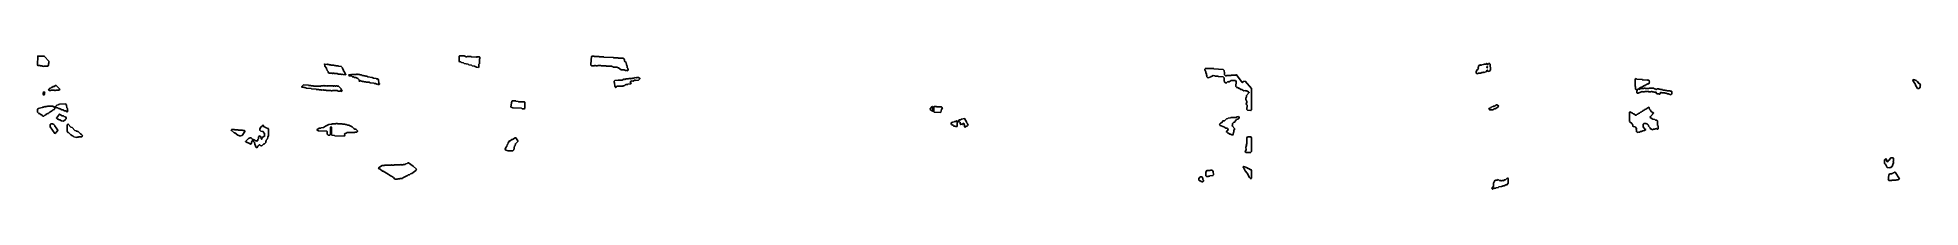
# Model space of a CAD drawing. Header units: millimetres. Extents: x 0 to 8157, y 0 to 577.
import ezdxf

# ---------------------------------------------------------------- set-up
doc = ezdxf.new("R2010")
doc.units = ezdxf.units.MM
doc.layers.add('Y', color=7, linetype='Continuous')

msp = doc.modelspace()

# ---------------------------------------------------------------- linework, layer by layer
at = {"layer": 'Y'}
for points in [[(20.3, 532.2), (17.5, 534.4), (10.8, 534.4), (9.6, 535.8), (4.1, 535.8), (2.9, 534.3), (0, 538), (0.6, 576), (28.9, 576), (49.8, 552.3), (48.6, 550.8), (48.6, 545.1), (46.4, 542.3), (46.4, 536.6), (43.5, 532.9), (27.8, 532.9), (26.6, 531.5), (20.3, 532.2)], [(1901.2, 528.6), (1892.9, 532.9), (1881.8, 534.4), (1879, 537.2), (1867.9, 538.6), (1865.1, 541.5), (1848.5, 544.4), (1844.3, 547.2), (1836, 548.6), (1833.2, 551.5), (1827.7, 551.5), (1825.5, 553.7), (1825.5, 575.2), (1827.7, 577.4), (1847.2, 577.4), (1856.9, 573.1), (1859.6, 573.1), (1861, 574.6), (1877.7, 574.6), (1880.5, 571.7), (1899.9, 573.1), (1901.3, 571.7), (1904, 571.7), (1905.4, 573.1), (1913.8, 573.1), (1915.9, 570.9), (1915.9, 565.1), (1914.5, 563.7), (1914.5, 543.7), (1911.7, 540.8), (1911.7, 529.4), (1909.6, 527.2), (1901.2, 528.6)], [(2551.6, 515.7), (2550.3, 514.4), (2547.5, 514.4), (2540.7, 517.2), (2528.5, 517.2), (2516.4, 525.8), (2513.7, 525.8), (2511, 528.6), (2509.7, 527.2), (2508.3, 528.6), (2494.8, 528.6), (2490.7, 531.5), (2489.4, 530), (2486.6, 532.9), (2463.6, 532.9), (2462.3, 534.4), (2440.7, 534.4), (2439.3, 535.8), (2427.2, 535.8), (2425.9, 534.4), (2417.7, 534.4), (2416.3, 535.8), (2413.7, 535.8), (2412.4, 534.4), (2398.8, 534.4), (2396.7, 536.6), (2396.7, 548.1), (2398, 549.5), (2398, 565.2), (2399.4, 566.6), (2399.4, 573.8), (2401.5, 576), (2409.7, 576), (2411, 574.6), (2431.3, 574.6), (2432.6, 573.1), (2451.6, 573.1), (2452.9, 571.7), (2493.5, 570.3), (2494.8, 568.8), (2513.8, 568.8), (2515.1, 567.4), (2535.4, 567.4), (2536.7, 566), (2539.5, 566), (2542.9, 559.5), (2542.9, 553.8), (2549.6, 548.1), (2551, 538.1), (2553.7, 532.3), (2553.7, 526.6), (2556.4, 523.8), (2556.4, 520.9), (2557.7, 519.5), (2557.7, 515.1), (2555.6, 512.9), (2551.6, 515.7)], [(1321.9, 497.2), (1316.3, 495.8), (1314.9, 497.2), (1301, 498.6), (1299.6, 500.1), (1285.7, 500.1), (1284.3, 501.5), (1280.3, 501.5), (1278.8, 500), (1277.4, 501.5), (1270.4, 501.5), (1269, 502.9), (1262.1, 502.9), (1258.6, 506.6), (1258.6, 509.4), (1254.4, 513.7), (1254.4, 516.6), (1251.6, 519.4), (1251.6, 523.7), (1244.6, 532.3), (1244.6, 536.6), (1241.8, 539.5), (1244, 541.7), (1253.7, 540.3), (1255.2, 541.7), (1256.6, 540.3), (1262.2, 540.3), (1263.6, 538.8), (1269.1, 538.8), (1270.5, 537.4), (1283, 537.4), (1284.4, 536), (1290, 536), (1291.4, 534.6), (1296.9, 534.6), (1298.3, 533.2), (1299.6, 534.6), (1302.5, 534.6), (1303.9, 533.1), (1315, 531.7), (1320, 525.2), (1320, 522.3), (1325.5, 515.2), (1325.5, 512.3), (1331.1, 505.2), (1331.1, 502.3), (1335.3, 496.6), (1333.1, 494.3), (1323.3, 495.8), (1321.9, 497.2)], [(1472.1, 455.8), (1469.4, 454.3), (1463.8, 457.2), (1458.2, 457.2), (1456.8, 458.6), (1440.1, 460.1), (1436, 462.9), (1423.4, 462.9), (1422.1, 464.4), (1415.1, 464.4), (1413.7, 465.8), (1406.8, 465.8), (1405.4, 467.2), (1401.2, 467.2), (1398.4, 470), (1394.3, 467.2), (1392, 469.5), (1394.8, 472.3), (1387.3, 478.7), (1378.9, 482.9), (1373.4, 482.9), (1367.8, 485.8), (1363.6, 485.8), (1360.8, 488.6), (1349.7, 490.1), (1347.6, 493.8), (1349.8, 496), (1351.2, 494.6), (1356.7, 496), (1359.5, 494.6), (1360.8, 496), (1367.8, 496), (1369.2, 497.5), (1370.7, 496), (1373.4, 496), (1374.8, 497.5), (1376.2, 496), (1378.9, 496), (1381.8, 497.4), (1384.5, 496), (1385.9, 497.4), (1388.8, 497.4), (1390.1, 496), (1395.7, 496), (1397.1, 494.6), (1402.7, 494.6), (1405.4, 491.7), (1412.4, 491.7), (1413.8, 490.3), (1419.4, 490.3), (1420.7, 488.8), (1426.3, 488.8), (1430.5, 486), (1449.9, 483.1), (1455.5, 480.3), (1466.7, 478.8), (1468, 477.4), (1473.6, 477.4), (1477.1, 473.8), (1478.5, 459.5), (1481.3, 456.6), (1479.2, 452.9), (1474.2, 453.6), (1472.1, 455.8)], [(5241.7, 341.5), (5238.7, 345.1), (5239.9, 363.7), (5237.5, 366.5), (5236.3, 370.9), (5238.7, 375.2), (5238.7, 379.4), (5233.9, 388), (5233.9, 393.8), (5237.5, 399.5), (5237.5, 405.2), (5249.4, 418), (5246.5, 421.5), (5244.1, 421.5), (5238.2, 425.8), (5233.4, 425.8), (5232.2, 427.2), (5226.3, 425.8), (5216.7, 431.5), (5213.1, 431.5), (5206, 437.2), (5204.8, 435.7), (5198.8, 440.1), (5195.2, 440.1), (5191, 445.1), (5192.2, 466.6), (5189.3, 470.1), (5170.3, 470.1), (5161.9, 464.3), (5160.7, 465.8), (5158.3, 464.3), (5156, 465.8), (5151.2, 460.1), (5145.2, 460.1), (5142.1, 463.7), (5142.1, 466.6), (5141, 468), (5139.8, 482.3), (5136.8, 485.8), (5115.4, 487.2), (5114.2, 488.6), (5101.1, 488.6), (5099.9, 490.1), (5092.8, 491.5), (5085.7, 487.2), (5082.1, 487.2), (5079.7, 484.4), (5070.1, 481.5), (5065.9, 486.6), (5065.9, 490.9), (5063.5, 495.1), (5063.5, 499.4), (5061.1, 503.7), (5061.1, 508), (5056.3, 516.6), (5056.3, 519.5), (5059.4, 523.1), (5070.2, 523.1), (5071.4, 521.7), (5095.2, 521.7), (5096.4, 520.3), (5135.7, 518.8), (5140, 513.8), (5141.2, 502.3), (5142.3, 500.9), (5142.3, 495.2), (5146.5, 490.3), (5149.9, 490.3), (5151.1, 491.7), (5170.2, 491.7), (5171.4, 493.1), (5190.5, 493.1), (5191.7, 494.6), (5194.1, 494.6), (5219.1, 461.7), (5223.8, 466), (5231.1, 467.4), (5259.2, 435.2), (5259.2, 343.7), (5256.1, 340.1), (5241.7, 341.5)], [(6232.6, 502.3), (6232.6, 509.5), (6236.4, 516), (6239.7, 517.4), (6242.3, 520.9), (6240.2, 523.7), (6240.2, 526.6), (6243.4, 532.3), (6242.3, 533.7), (6245.1, 537.4), (6250.4, 537.4), (6251.6, 538.9), (6252.7, 537.4), (6255.8, 537.4), (6256.9, 538.8), (6264.4, 540.3), (6265.5, 541.7), (6267.7, 541.7), (6268.8, 540.3), (6269.8, 541.7), (6274.1, 541.7), (6277.4, 544.6), (6281.7, 538.9), (6285.9, 544.6), (6290.3, 544.6), (6293.1, 540.9), (6294.2, 516.6), (6290.3, 511.5), (6284.9, 510.1), (6280.6, 515.7), (6275.3, 508.6), (6269.9, 507.2), (6268.8, 505.8), (6264.5, 507.2), (6263.4, 505.8), (6254.8, 504.4), (6253.8, 502.9), (6249.5, 502.9), (6248.4, 501.5), (6246.2, 502.9), (6245.2, 501.5), (6240.9, 501.5), (6239.8, 500.1), (6234.8, 499.3), (6232.6, 502.3)], [(6283.2, 528), (6280.6, 531.4), (6278, 528), (6280.6, 524.6), (6283.2, 528)], [(23.7, 410.8), (23.7, 418.1), (27.7, 421.8), (30.6, 416.6), (29.5, 415.1), (29.5, 410.8), (26.6, 407.1), (23.7, 410.8)], [(49.6, 427.9), (47.3, 430.9), (51.3, 436), (53.6, 436), (59.2, 440.3), (61.5, 440.3), (67.2, 444.6), (68.3, 443.2), (69.3, 444.6), (71.6, 444.6), (77.2, 448.8), (79.6, 448.8), (96, 432.3), (93.1, 428.6), (78.5, 428.6), (77.3, 427.2), (73.9, 427.2), (72.7, 428.6), (58.2, 428.6), (57, 427.2), (49.6, 427.9)], [(1309.5, 424.4), (1302.4, 424.4), (1298.3, 427.2), (1277.5, 427.2), (1276.1, 425.8), (1271.8, 425.8), (1270.4, 427.2), (1260.7, 427.2), (1259.3, 428.6), (1258, 427.2), (1251, 427.2), (1249.6, 428.6), (1239.8, 428.6), (1238.4, 430.1), (1230.1, 428.6), (1228.7, 430.1), (1219, 430.1), (1217.6, 431.5), (1207.8, 431.5), (1206.4, 432.9), (1187, 434.4), (1185.6, 435.8), (1164.7, 437.2), (1157.8, 440.1), (1153.6, 440.1), (1152.2, 441.5), (1145.2, 441.5), (1143.1, 443.7), (1152.2, 451.7), (1173.2, 450.3), (1174.5, 448.8), (1182.9, 448.8), (1184.3, 447.4), (1194, 447.4), (1195.4, 446), (1213.5, 446), (1214.8, 444.6), (1216.2, 446), (1223.2, 446), (1224.6, 444.6), (1228.7, 447.4), (1238.4, 447.4), (1239.9, 448.9), (1242.7, 447.4), (1251, 447.4), (1252.4, 446), (1255.2, 447.4), (1269.1, 447.4), (1270.5, 446), (1271.8, 447.4), (1278.9, 447.4), (1280.3, 446), (1283, 446), (1284.3, 447.4), (1287.2, 447.4), (1288.6, 446), (1291.3, 446), (1292.7, 447.4), (1296.9, 447.4), (1298.3, 446), (1303.9, 446), (1314.4, 433.8), (1314.4, 430.9), (1318.6, 425.2), (1316.4, 422.9), (1310.8, 425.8), (1309.5, 424.4)], [(2500.8, 446.6), (2499.4, 460.8), (2498.1, 462.3), (2498.1, 468.1), (2500.1, 470.3), (2515, 471.7), (2516.4, 473.2), (2517.8, 471.7), (2532.6, 471.7), (2539.4, 476), (2542.1, 476), (2543.5, 474.6), (2550.2, 477.4), (2559.6, 477.4), (2561, 478.8), (2566.5, 478.8), (2567.8, 477.5), (2569.1, 478.8), (2575.9, 478.8), (2577.2, 480.3), (2584, 480.3), (2586.7, 483.1), (2593.4, 481.7), (2594.8, 483.1), (2603, 483.1), (2609.1, 479.5), (2609.1, 478), (2603, 471.5), (2590.7, 470.1), (2589.4, 471.5), (2585.4, 471.5), (2580, 467.2), (2573.2, 468.6), (2571.9, 467.2), (2569.2, 467.2), (2567.2, 465.2), (2571.3, 458), (2569.2, 455.8), (2557, 454.4), (2555.7, 452.9), (2548.9, 452.9), (2547.5, 451.5), (2544.8, 451.5), (2540.8, 447.2), (2536.7, 447.2), (2535.4, 445.8), (2532.7, 447.2), (2531.3, 445.8), (2509.7, 445.8), (2504.2, 440), (2500.8, 446.6)], [(7066, 412.9), (7060.5, 412.9), (7055, 415.8), (7049.5, 415.8), (7048.2, 417.2), (7035.8, 417.2), (7034.5, 418.6), (7031.8, 418.6), (7029.8, 416.6), (7029.8, 413.7), (7027.7, 411.5), (7024.9, 411.5), (7023.5, 412.9), (7015.2, 412.9), (7011.1, 420.1), (7001.6, 420.1), (7000.2, 421.5), (6994.7, 421.5), (6993.3, 422.9), (6990.7, 422.9), (6989.3, 421.5), (6979.6, 421.5), (6975.6, 424.3), (6974.2, 422.9), (6963.2, 422.9), (6961.9, 421.5), (6952.2, 421.5), (6950.8, 422.9), (6934.4, 415.8), (6930.3, 415.8), (6928.1, 418), (6928.1, 423.8), (6929.5, 425.2), (6929.5, 428.1), (6932.2, 430.9), (6930.3, 432.9), (6927.6, 430.1), (6924.8, 430.1), (6922.7, 432.3), (6922.7, 443.7), (6921.3, 445.1), (6921.3, 476.7), (6924.8, 478.9), (6927.6, 476), (6952.3, 474.5), (6955, 471.7), (6974.2, 473.1), (6975.6, 471.7), (6979.7, 471.7), (6981.8, 469.5), (6983.2, 463.7), (6981.8, 462.3), (6981.8, 458), (6979.7, 455.8), (6975.6, 455.8), (6967.4, 451.5), (6964.6, 448.6), (6961.9, 448.6), (6946.8, 440.1), (6944, 440.1), (6935.3, 433.7), (6937.2, 431.7), (6941.2, 433.1), (6944, 436), (6959, 436), (6960.4, 437.4), (6963.2, 437.4), (6964.6, 436), (6981, 436), (6982.4, 437.4), (7000.3, 437.4), (7004.4, 434.6), (7008.5, 434.6), (7011.2, 431.7), (7013.9, 431.7), (7016.6, 434.6), (7019.5, 434.6), (7020.8, 433.2), (7022.2, 434.6), (7023.6, 433.1), (7029.1, 433.1), (7030.4, 431.7), (7038.7, 431.7), (7041.4, 428.8), (7051, 428.8), (7052.4, 427.4), (7057.8, 427.4), (7059.2, 426), (7071.6, 426), (7072.9, 424.6), (7078.4, 424.6), (7080.5, 422.3), (7080.5, 412.3), (7075.6, 408.6), (7066, 412.9)], [(8144.1, 436.5), (8135.5, 450.9), (8135.5, 453.7), (8124.1, 470.9), (8126.6, 474.6), (8139, 470.3), (8142.8, 466), (8144.7, 466), (8150.4, 457.4), (8153.2, 457.4), (8156.6, 452.3), (8155.6, 449.4), (8155.6, 442.3), (8151.3, 435.8), (8144.1, 436.5)], [(15.3, 321.5), (7.4, 327.2), (5.1, 327.2), (0, 333.7), (0, 345.2), (2.9, 348.8), (19.8, 353.1), (20.9, 354.6), (25.4, 354.6), (31.1, 357.4), (34.4, 356), (35.5, 357.4), (41.2, 357.4), (42.3, 358.8), (66.1, 358.8), (67.2, 357.4), (70.6, 357.4), (73.4, 353.8), (74.6, 348), (71.7, 344.4), (67.2, 342.9), (64.9, 340.1), (62.7, 340.1), (60.4, 337.2), (54.8, 334.4), (52.5, 331.5), (50.3, 331.5), (45.7, 327.2), (43.5, 328.6), (41.3, 325.8), (35.7, 322.9), (33.4, 320.1), (31.1, 320.1), (26.6, 315.8), (22.6, 316.5), (17.5, 321.5), (15.3, 321.5)], [(116.7, 338.6), (108.8, 342.9), (105.4, 342.9), (97.5, 347.2), (95.3, 347.2), (94.1, 348.6), (90.8, 348.6), (87.4, 351.5), (81.7, 352.9), (77.7, 358), (82.9, 363.1), (88.5, 364.5), (89.6, 366), (93, 366), (94.1, 367.4), (121.3, 368.8), (125.3, 363.8), (126.4, 352.3), (128.6, 349.5), (129.8, 339.5), (130.9, 338), (128, 334.3), (120.1, 338.6), (116.7, 338.6)], [(2098.9, 347.9), (2096.8, 350.1), (2058, 351.5), (2051, 354.4), (2048.8, 358), (2051.6, 360.9), (2051.6, 368.1), (2053, 369.5), (2053, 376.6), (2054.4, 378.1), (2054.4, 380.9), (2056.5, 383.1), (2070.5, 383.1), (2071.9, 381.7), (2081.6, 380.3), (2083, 378.8), (2108, 378.8), (2110.1, 376.6), (2110.1, 349.4), (2108, 347.2), (2098.9, 347.9)], [(3867.4, 345.1), (3867.4, 348.1), (3874.8, 357.4), (3876.3, 357.4), (3878.3, 355.2), (3878.3, 339.4), (3876.2, 337.2), (3867.4, 345.1)], [(3884.2, 332.9), (3882.2, 335.1), (3882.2, 355.2), (3884.2, 357.4), (3893.7, 357.4), (3895, 356), (3916.5, 356), (3919.9, 352.3), (3915.9, 345.1), (3913.2, 333.7), (3911.1, 331.5), (3884.2, 332.9)], [(6287.5, 346.6), (6290.2, 350.3), (6292.4, 350.3), (6294.5, 353.1), (6297.8, 353.1), (6299.9, 356), (6306.4, 357.4), (6309.6, 360.3), (6311.8, 358.9), (6320.4, 364.6), (6322.6, 364.6), (6323.7, 363.1), (6325.8, 363.1), (6328.6, 359.5), (6325.9, 354.4), (6315, 347.2), (6312.9, 348.6), (6304.3, 342.9), (6289.7, 343.6), (6287.5, 346.6)], [(6929.6, 246.5), (6926.8, 249.4), (6926.8, 256.6), (6925.4, 258), (6926.8, 259.5), (6926.8, 262.3), (6920.6, 270.1), (6912.4, 271.5), (6910.3, 273.7), (6910.3, 276.6), (6907.6, 282.3), (6896.6, 293.7), (6896.6, 332.3), (6898.7, 334.6), (6909.8, 328.8), (6912.5, 326), (6915.3, 326), (6922.1, 320.3), (6926.1, 320.3), (6930.3, 324.6), (6933, 324.6), (6937.1, 328.8), (6939.9, 328.8), (6944, 333.1), (6946.7, 333.1), (6950.8, 337.4), (6953.6, 337.4), (6956.3, 340.3), (6960.4, 341.7), (6963.1, 344.5), (6967.3, 346), (6979.7, 354.6), (6981.8, 352.4), (6983.2, 346.6), (6987.3, 342.4), (6988.7, 338.1), (6996.1, 331.7), (6998.9, 331.7), (7001.1, 329.4), (6995.5, 325.1), (6995.5, 323.7), (6987.3, 315.1), (6985.9, 310.9), (6997.5, 303.1), (7005.7, 301.7), (7009.9, 298.8), (7014, 298.8), (7017.5, 295.2), (7017.5, 276.6), (7020.2, 273.8), (7020.2, 260.8), (7018, 258.6), (7013.9, 262.9), (7012.6, 261.5), (7007.1, 261.5), (7004.3, 258.6), (7002.9, 260.1), (7000.2, 260.1), (6994.7, 257.2), (6992, 260.1), (6989.2, 260.1), (6985.7, 263.7), (6985.7, 265.1), (6978.9, 272.3), (6978.9, 276.6), (6974.1, 281.5), (6967.3, 284.4), (6959.1, 284.4), (6955.8, 280.8), (6955.8, 269.5), (6963.3, 260.2), (6966.8, 258), (6961.9, 254.4), (6953.6, 252.9), (6948.1, 250.1), (6944, 250.1), (6939.9, 247.2), (6935.8, 247.2), (6934.4, 245.8), (6929.6, 246.5)], [(57, 283.1), (64.9, 283.1), (70.6, 280.2), (74.6, 275.2), (74.6, 272.3), (81.3, 263.8), (81.3, 262.3), (88.1, 255.2), (79.6, 245.8), (73.9, 241.5), (54.1, 269.4), (54.1, 279.5), (57, 283.1)], [(93, 300.1), (88.5, 302.9), (86.3, 302.9), (81.1, 308), (94.1, 324.6), (96.5, 324.6), (98.8, 321.7), (106.6, 317.4), (112.3, 317.4), (114.5, 314.5), (120.2, 313.1), (123, 309.5), (123, 305.1), (120.2, 301.5), (112.2, 294.3), (103.2, 295.8), (96.4, 300.1), (93, 300.1)], [(150.5, 231.5), (143.7, 235.8), (133.6, 245.8), (131.3, 245.8), (127.3, 250.9), (128.4, 253.8), (128.4, 278.1), (131.3, 281.7), (132.5, 281.7), (143.8, 268.8), (149.4, 267.4), (160.7, 254.5), (166.4, 253.1), (167.5, 251.7), (170.8, 251.7), (172, 250.3), (175.3, 250.3), (185.5, 240.3), (188.9, 238.8), (194, 232.3), (191.1, 227.2), (177.6, 227.2), (176.5, 225.8), (170.8, 225.8), (169.7, 224.3), (156.1, 227.2), (152.7, 231.5), (150.5, 231.5)], [(866.6, 234.4), (854, 244.4), (851.4, 244.4), (838, 255.2), (841.2, 258.8), (851.5, 258.8), (852.8, 257.4), (868, 257.4), (869.3, 256), (887, 256), (888.3, 254.6), (895.9, 254.6), (897.9, 252.3), (897.9, 249.4), (895.3, 245.1), (885.8, 232.9), (879.4, 231.5), (878.1, 230), (866.6, 234.4)], [(947.2, 180.8), (940.9, 195.1), (939.6, 202.3), (935.8, 206.5), (933.2, 212.3), (935.2, 214.6), (945.4, 208.8), (949.2, 208.8), (950.5, 207.5), (953.5, 210.9), (953.5, 215.2), (956.1, 218.1), (956.1, 225.2), (960.6, 230.3), (966.4, 226.7), (967.7, 218.1), (970.8, 216), (972.6, 218), (971.3, 220.9), (973.3, 223.1), (984, 230.9), (982.7, 232.3), (982.7, 240.8), (975.8, 250.1), (966.9, 251.5), (962.4, 255.1), (962.4, 260.9), (965, 265.2), (965, 268.1), (970.7, 271.7), (975.9, 277.5), (981, 270.3), (986.1, 268.8), (989.8, 264.6), (992.4, 266), (996.2, 263.1), (998.8, 263.1), (1000.7, 260.9), (1000.7, 230.8), (996.9, 226.6), (995.6, 218), (990.6, 212.3), (990.6, 209.4), (988, 206.6), (988, 202.3), (982.3, 195.8), (978.5, 194.4), (970.8, 187.2), (964.4, 188.6), (961.9, 191.5), (959.4, 191.5), (953.7, 186.5), (953.7, 183.7), (951.8, 181.5), (949.2, 180.1), (947.2, 180.8)], [(1285.7, 232.9), (1274.6, 234.4), (1272.5, 236.6), (1272.5, 268), (1270.5, 270), (1268.5, 268), (1268.5, 236.6), (1266.3, 234.4), (1259.3, 234.4), (1254.4, 238), (1254.4, 249.4), (1252.4, 251.5), (1216.2, 252.9), (1209.8, 256.6), (1219, 264.6), (1227.3, 264.6), (1228.7, 266), (1238.4, 267.4), (1246.8, 273.1), (1262.1, 280.3), (1271.9, 281.7), (1273.3, 280.3), (1277.4, 283.1), (1291.3, 283.1), (1292.7, 284.6), (1298.3, 284.6), (1299.7, 283.1), (1319.2, 283.1), (1320.6, 281.7), (1330.3, 281.7), (1331.7, 280.3), (1337.3, 280.3), (1344.2, 277.4), (1348.4, 277.4), (1362.3, 270.2), (1369.3, 263.1), (1374.8, 260.3), (1379, 260.3), (1385.3, 252.3), (1385.3, 249.4), (1383.2, 247.2), (1374.8, 247.2), (1373.5, 245.8), (1341.4, 245.8), (1337.3, 242.9), (1331.7, 241.5), (1329.7, 239.4), (1331.1, 233.7), (1327.5, 230.1), (1287.8, 230.8), (1285.7, 232.9)], [(3976.7, 272.9), (3974, 271.5), (3972.7, 272.9), (3971.4, 271.4), (3967.3, 275.8), (3959.3, 280.1), (3957.2, 282.3), (3957.2, 286.6), (3959.3, 288.8), (3963.3, 288.8), (3964.6, 290.3), (3971.3, 291.7), (3972.7, 293.1), (3976.7, 293.1), (3982.1, 296), (3984.2, 293.8), (3984.2, 273.7), (3980.8, 270), (3976.7, 272.9)], [(4014.8, 270.8), (4014.8, 276.6), (4013.5, 278), (4014.8, 280.9), (4010.2, 285.7), (4006.2, 280), (4004.8, 281.5), (4000.9, 281.5), (3999.5, 280), (3996.1, 283.7), (3997.4, 289.4), (3992.8, 292.9), (3990.1, 291.5), (3988, 295.2), (3994.1, 300.3), (3998.1, 300.3), (4002.2, 303.1), (4015.6, 306), (4020.4, 299.5), (4024.4, 290.9), (4024.4, 288.1), (4027.1, 285.2), (4031.1, 276.6), (4026.4, 272.9), (4023.7, 272.9), (4016.9, 268.6), (4014.8, 270.8)], [(5167.8, 238.6), (5165.5, 238.6), (5159.5, 242.9), (5155.9, 242.9), (5150.5, 248), (5157.6, 258), (5154.7, 263), (5152.3, 264.4), (5147.6, 264.4), (5139.2, 270.1), (5123.7, 275.8), (5120.7, 280.9), (5124.9, 286), (5128.5, 287.4), (5135.6, 296), (5141.6, 296), (5149.9, 304.5), (5155.9, 306), (5157.1, 307.4), (5167.8, 308.8), (5169, 310.3), (5191.7, 310.3), (5196.4, 313.1), (5202.5, 314.6), (5205.5, 310.9), (5205.5, 308), (5202.5, 304.4), (5194.2, 301.5), (5185.8, 290.1), (5181, 288.7), (5176.9, 283.7), (5176.9, 278), (5174.6, 273.8), (5186.5, 260.9), (5182.9, 255.1), (5182.9, 248), (5180.5, 245.1), (5179.3, 238), (5176.2, 234.3), (5167.8, 238.6)], [(909.8, 201.5), (907.3, 201.5), (900.2, 206.6), (913.6, 218.8), (920, 221.7), (925.1, 221.7), (930.9, 216.6), (930.9, 213.8), (932.2, 212.3), (927.1, 203.7), (927.1, 198), (923.8, 194.3), (909.8, 201.5)], [(2037.9, 166.5), (2028.8, 168.6), (2025.3, 173.7), (2028.1, 180.9), (2032.2, 186.6), (2033.6, 192.4), (2036.4, 195.2), (2037.8, 200.9), (2044.1, 208.8), (2046.8, 208.8), (2053.8, 214.6), (2056.6, 214.6), (2069, 221.7), (2071.9, 221.7), (2081, 209.5), (2081, 206.6), (2069.9, 196.5), (2068.5, 189.4), (2065.7, 186.5), (2062.9, 170.8), (2058, 165.8), (2037.9, 166.5)], [(5234, 159.4), (5231.5, 163.7), (5235.1, 170.9), (5233.9, 182.3), (5237.5, 188), (5235.1, 192.3), (5238.7, 196.6), (5238.7, 222.3), (5241.7, 226), (5256.1, 226), (5259.2, 222.3), (5259.2, 163.7), (5254.9, 158.6), (5234, 159.4)], [(1541.7, 50.1), (1533.3, 55.8), (1529.1, 57.2), (1522.2, 62.9), (1518, 64.4), (1497.2, 78.6), (1494.4, 78.6), (1483.2, 87.2), (1479.1, 88.7), (1476.9, 92.3), (1493, 103.1), (1502.7, 103.1), (1504.1, 104.6), (1531.9, 104.6), (1533.4, 106), (1536.2, 104.6), (1544.5, 104.6), (1545.8, 106), (1554.3, 106), (1555.6, 104.6), (1557, 106), (1572.3, 106), (1573.7, 107.4), (1576.5, 106), (1583.4, 106), (1584.8, 107.4), (1591.8, 107.4), (1594.5, 110.3), (1601.5, 111.7), (1604.3, 114.6), (1607.1, 114.6), (1626.6, 100.2), (1641.3, 86.6), (1637.8, 81.5), (1621, 68.6), (1615.5, 67.2), (1611.3, 62.9), (1605.8, 61.5), (1601.6, 57.2), (1598.8, 57.2), (1582.1, 48.7), (1579.3, 45.8), (1569.6, 45.8), (1568.2, 44.4), (1559.8, 44.4), (1558.4, 42.9), (1547.9, 43.6), (1541.7, 50.1)], [(5061.1, 58), (5061.1, 73.8), (5065.3, 80.3), (5079.6, 80.3), (5080.8, 81.7), (5088.1, 81.7), (5092.3, 76.6), (5094.7, 62.3), (5091.6, 58.6), (5078.5, 57.2), (5077.3, 55.8), (5072.6, 55.8), (5071.4, 54.3), (5063.5, 55.1), (5061.1, 58)], [(5239.9, 69.4), (5231.6, 79.4), (5225.6, 90.8), (5222, 95.2), (5225, 98.8), (5231.1, 97.4), (5233.5, 94.6), (5237, 94.6), (5244.1, 88.9), (5245.3, 90.3), (5253.7, 84.6), (5256.1, 84.6), (5259.2, 80.9), (5259.2, 48), (5256.1, 44.3), (5250.6, 50.8), (5239.9, 69.4)], [(8013.2, 93.6), (8005.2, 108.7), (8001.8, 110.8), (8001.8, 126.6), (8008.1, 131.7), (8010.6, 128), (8009.6, 123.8), (8012.9, 118.8), (8013.7, 118.8), (8018.4, 124.5), (8021.3, 126), (8027, 134.6), (8028.9, 134.6), (8029.8, 136), (8038.5, 136), (8040.9, 132.3), (8040.9, 122.3), (8039, 118), (8040.9, 115.2), (8040.9, 112.3), (8036.2, 105.2), (8037.1, 103.7), (8029.9, 94.4), (8025.2, 94.4), (8024.2, 92.9), (8013.2, 93.6)], [(5036.7, 35.8), (5034.3, 35.8), (5031.3, 39.4), (5031.3, 45.1), (5030.1, 46.6), (5036.7, 53.1), (5044, 53.1), (5048.2, 48.1), (5048.2, 42.3), (5050.6, 39.5), (5050.6, 35.1), (5047.5, 31.4), (5046.3, 32.9), (5043.3, 32.2), (5036.7, 35.8)], [(6306.9, 13.8), (6306.9, 26.6), (6312.8, 37.4), (6315, 37.4), (6316.1, 38.8), (6322.5, 38.8), (6328, 41.7), (6332.3, 37.4), (6338.7, 37.4), (6339.8, 36), (6341.9, 36), (6342.9, 37.4), (6348.4, 37.4), (6350.5, 36), (6353.7, 40.3), (6359.1, 40.3), (6361.2, 41.7), (6367.7, 48.9), (6370.5, 45.2), (6370.5, 26.6), (6365.6, 18.6), (6360.2, 18.6), (6353.8, 14.4), (6348.4, 14.4), (6347.3, 12.9), (6343, 12.9), (6342, 11.5), (6330.1, 10.1), (6328, 7.2), (6318.3, 5.8), (6317.2, 4.4), (6310.8, 4.4), (6309.7, 2.9), (6305.4, 2.9), (6303.2, 0), (6300.4, 3.7), (6306.9, 13.8)], [(8019.9, 37.9), (8017.9, 40.9), (8018.9, 43.8), (8018.9, 55.2), (8019.8, 56.6), (8019.8, 60.9), (8023.2, 66), (8031.7, 66), (8032.7, 67.4), (8035.5, 67.4), (8039.3, 70.3), (8041.2, 70.3), (8044.1, 73.1), (8047, 73.1), (8065.6, 45.2), (8063.1, 41.5), (8060.3, 41.5), (8059.3, 40.1), (8052.7, 40.1), (8051.8, 38.6), (8049.7, 38.6), (8048.9, 40), (8048, 38.6), (8032.8, 38.6), (8031.8, 37.2), (8019.9, 37.9)]]:
    msp.add_lwpolyline(points, close=True, dxfattribs=at)

doc.saveas('drawing.dxf')
